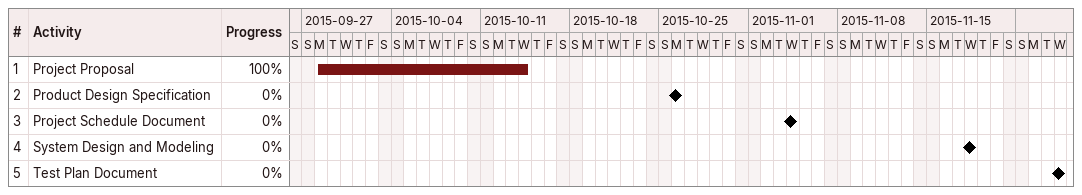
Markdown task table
| ID | Task | Start | Finish | % complete |
|---|---|---|---|---|
| 1 | Project Proposal | 2015-09-28 | 2015-10-14 | 100 |
| 2 | Product Design Specification (milestone) | 2015-10-26 | 2015-10-26 | 0 |
| 3 | Project Schedule Document (milestone) | 2015-11-04 | 2015-11-04 | 0 |
| 4 | System Design and Modeling (milestone) | 2015-11-18 | 2015-11-18 | 0 |
| 5 | Test Plan Document (milestone) | 2015-11-25 | 2015-11-25 | 0 |
